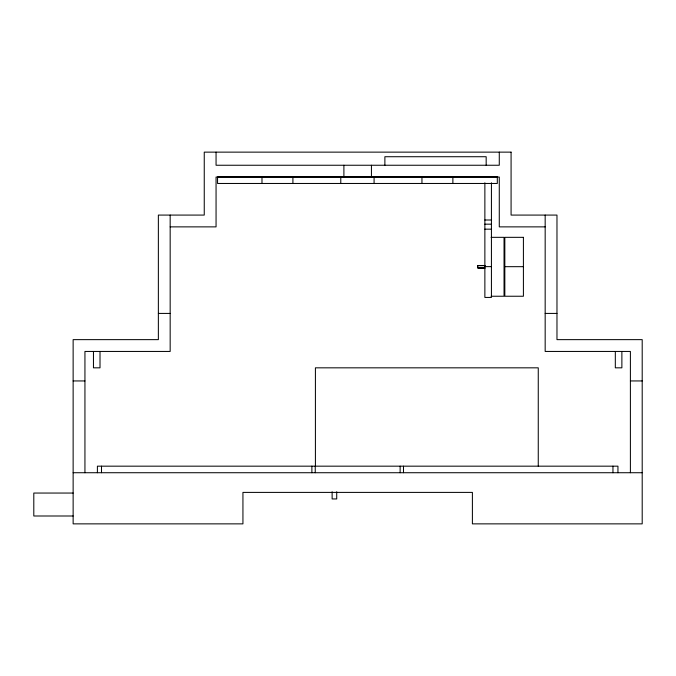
<?xml version="1.0" encoding="UTF-8"?>
<svg xmlns="http://www.w3.org/2000/svg" width="676" height="676" viewBox="0 0 676 676"><rect width="100%" height="100%" fill="white"/><g stroke="black" fill="none" stroke-linecap="round" stroke-linejoin="round"><path stroke-width="1.01" d="M484.869 220.004L491.427 220.004M484.869 224.17L491.427 224.17M170.166 226.874L216.058 226.874L216.058 177.053L499.277 177.053L499.277 226.874L545.169 226.874M484.869 229.164L491.427 229.164M491.072 237.335L504.042 237.335L504.042 296.24L491.072 296.24M484.853 265.499L477.56 265.499L477.56 267.924L484.853 267.924M485.072 265.66L478.084 265.66L478.084 266.099M484.869 266.631L491.427 266.631M504.828 266.674L523.41 266.674M485.072 268.093L478.084 268.093L478.084 267.307M158.361 313.419L170.166 313.419M545.169 313.419L556.973 313.419M73.135 380.943L84.939 380.943M630.395 380.943L642.2 380.943M73.135 472.727L642.2 472.727M73.135 493.049L33.8 493.049L33.8 515.999L73.135 515.999M630.395 472.727L630.395 351.444L545.169 351.444L545.169 215.078M621.878 351.444L621.878 367.829L615.321 367.829L615.321 351.444M617.948 472.727L617.948 466.17L97.403 466.17L97.395 472.727M612.955 466.17L612.955 472.727M538.257 466.17L538.257 367.829L315.413 367.829L315.413 466.17M499.277 152.134L499.277 165.248L216.058 165.248L216.058 152.134M491.427 182.799L491.427 297.44L484.869 297.44L484.869 182.799M486.171 165.248L486.171 156.722L384.881 156.722L384.881 165.248M452.878 176.909L452.878 183.466M421.951 176.909L421.951 183.466M403.488 466.17L403.488 472.727M400.133 466.17L400.133 472.727M374.082 176.909L374.082 183.466M371.437 165.248L371.437 177.053M343.898 165.248L343.898 177.053M340.78 176.909L340.78 183.466M336.716 491.782L336.716 498.947L332.127 498.947L332.127 491.782M315.244 466.17L315.244 472.727M311.881 466.17L311.881 472.727M292.911 176.909L292.911 183.466M261.984 176.909L261.984 183.466M170.166 215.078L170.166 351.444L84.939 351.444L84.939 472.727M101.501 466.17L101.501 472.727M100.014 351.444L100.014 367.829L93.457 367.829L93.457 351.444M511.081 152.134L204.253 152.134L204.253 215.078L158.361 215.078L158.361 339.639L73.135 339.639L73.135 523.866L242.938 523.866L242.938 492.398L472.397 492.398L472.397 523.866L642.2 523.866L642.2 339.639L556.973 339.639L556.973 215.078L511.081 215.078L511.081 152.134M497.308 176.909L217.554 176.909L217.554 183.466L497.308 183.466L497.308 176.909M523.41 237.335L504.828 237.335L504.828 296.24L523.41 296.24L523.41 237.335"/></g></svg>
